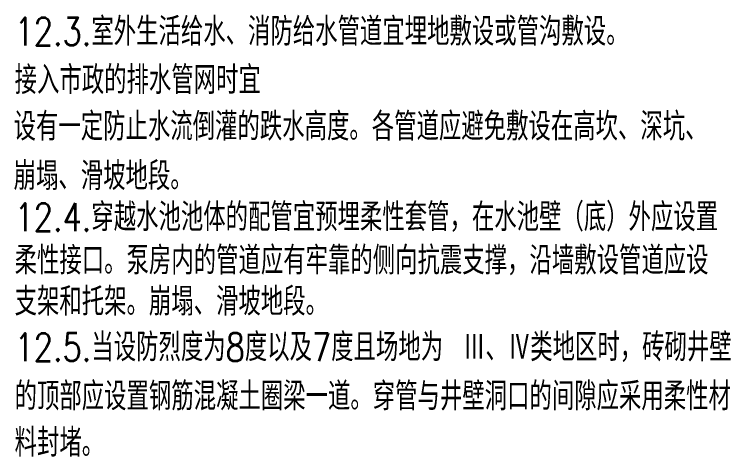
# Model space of a CAD drawing. Extents: x -191212 to 1245715665, y -234495 to 250873.
# Drawn here: x 180428 to 190651, y 122846 to 129157 of the extents above; entities that cross this region are included whole.
import ezdxf

# ---------------------------------------------------------------- set-up
doc = ezdxf.new("R2010")
doc.units = 0
doc.header["$LTSCALE"] = 500
doc.layers.add('说明图层', color=144, linetype='CONTINUOUS')
doc.styles.add('HZ', font='txt', dxfattribs={"bigfont": 'hztxt'})

msp = doc.modelspace()

# ---------------------------------------------------------------- texts
at = {"layer": '说明图层', "color": 7, "style": 'HZ', "width": 0.8}
for s, height, p in [('12.3.室外生活给水、消防给水管道宜埋地敷设或管沟敷设。', 399.289, (180432.3, 128711.7)), ('接入市政的排水管网时宜', 399.289, (180432.3, 128020.3)), ('设有一定防止水流倒灌的跌水高度。各管道应避免敷设在高坎、深坑、', 399.289, (180418.2, 127356.6)), ('崩塌、滑坡地段。', 399.29, (180418.2, 126650.2)), ('12.4.穿越水池池体的配管宜预埋柔性套管，在水池壁（底）外应设置', 399.289, (180432.3, 126064.3)), ('柔性接口。泵房内的管道应有牢靠的侧向抗震支撑，沿墙敷设管道应设', 399.289, (180432.3, 125445.6)), ('支架和托架。崩塌、滑坡地段。', 399.289, (180432.3, 124858.9)), ('12.5.当设防烈度为8度以及7度且场地为 Ⅲ、Ⅳ类地区时，砖砌井壁', 399.289, (180432.3, 124208.1)), ('的顶部应设置钢筋混凝土圈梁一道。穿管与井壁洞口的间隙应采用柔性材', 399.289, (180432.3, 123507.9)), ('料封堵。', 399.29, (180432.3, 122845.9))]:
    msp.add_text(s, height=height, rotation=360, dxfattribs=at).set_placement(p)

doc.saveas('drawing.dxf')
